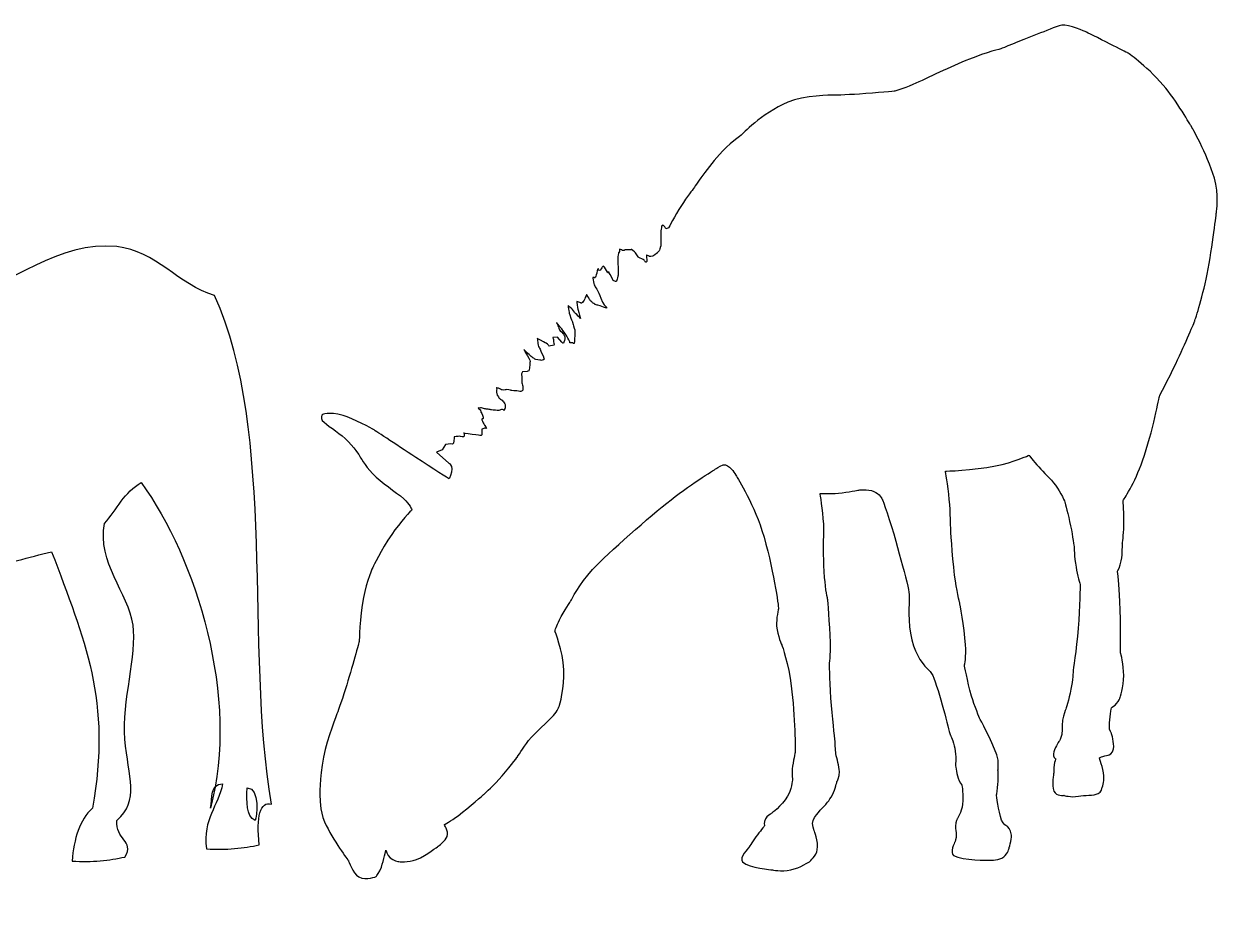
# Model space of a CAD drawing. Header units: centimetres. Extents: x -64 to 65, y -66 to 66.
# Drawn here: x 57.46 to 63.94, y -32.59 to -27.7 of the extents above; entities that cross this region are included whole.
import ezdxf

# ---------------------------------------------------------------- set-up
doc = ezdxf.new("R2010")
doc.units = ezdxf.units.CM
doc.header["$MEASUREMENT"] = 0
doc.layers.add('Layer 1', color=7, linetype='Continuous')

msp = doc.modelspace()

# ---------------------------------------------------------------- linework, layer by layer
at = {"layer": 'Layer 1'}
for points, knots in [([(59.06886, -31.8874), (59.06886, -31.8874), (59.0637, -31.79271), (59.08828, -31.6729), (59.08828, -31.6729), (59.10945, -31.56892), (59.16088, -31.43798), (59.16088, -31.43798), (59.16088, -31.43798), (59.16088, -31.43798), (59.18427, -31.37861), (59.2075, -31.30288), (59.2075, -31.30288), (59.24232, -31.1898), (59.28177, -31.04483), (59.28177, -31.04483), (59.28177, -31.04483), (59.28177, -31.04483), (59.28383, -30.91841), (59.30431, -30.80779), (59.30431, -30.80779), (59.32085, -30.71902), (59.35659, -30.64142), (59.35659, -30.64142), (59.35659, -30.64142), (59.35659, -30.64142), (59.39914, -30.55255), (59.458, -30.46584), (59.458, -30.46584), (59.50203, -30.40115), (59.56693, -30.33268), (59.56693, -30.33268), (59.56693, -30.33268), (59.56693, -30.33268), (59.555, -30.30167), (59.52274, -30.27288), (59.52274, -30.27288), (59.47765, -30.23298), (59.40307, -30.18671), (59.35439, -30.13665), (59.35439, -30.13665), (59.31079, -30.09188), (59.28433, -30.04209), (59.28433, -30.04209), (59.28433, -30.04209), (59.28433, -30.04209), (59.25427, -29.99259), (59.20525, -29.94673), (59.20525, -29.94673), (59.16337, -29.90755), (59.10391, -29.87355), (59.08105, -29.8487), (59.08105, -29.8487), (59.07031, -29.83658), (59.08068, -29.81743), (59.08068, -29.81743), (59.08068, -29.81743), (59.08068, -29.81743), (59.11484, -29.79817), (59.194, -29.82092), (59.194, -29.82092), (59.24755, -29.83619), (59.35661, -29.8963), (59.35661, -29.8963), (59.35661, -29.8963), (59.35661, -29.8963), (59.47607, -29.97583), (59.58878, -30.04941), (59.58878, -30.04941), (59.68017, -30.10897), (59.76933, -30.16567), (59.76933, -30.16567), (59.76933, -30.16567), (59.76933, -30.16567), (59.7847, -30.13437), (59.78433, -30.11064), (59.78433, -30.11064), (59.78399, -30.09236), (59.7679, -30.08035), (59.7679, -30.08035), (59.7679, -30.08035), (59.7679, -30.08035), (59.70109, -30.01971), (59.70109, -30.01971), (59.70109, -30.01971), (59.70109, -30.01971), (59.73141, -30.00804), (59.73141, -30.00804), (59.73141, -30.00804), (59.73141, -30.00804), (59.74842, -29.97912), (59.74842, -29.97912), (59.74842, -29.97912), (59.74842, -29.97912), (59.77731, -29.97261), (59.78644, -29.97642), (59.78644, -29.97642), (59.79573, -29.98028), (59.79573, -29.93697), (59.79573, -29.93697), (59.79573, -29.93697), (59.79573, -29.93697), (59.81814, -29.93438), (59.82465, -29.93438), (59.82465, -29.93438), (59.83121, -29.93438), (59.8496, -29.94221), (59.85076, -29.93438), (59.85076, -29.93438), (59.85214, -29.92639), (59.8496, -29.91602), (59.8496, -29.91602), (59.8496, -29.91602), (59.8496, -29.91602), (59.84174, -29.91602), (59.87204, -29.92134), (59.87204, -29.92134), (59.90212, -29.92639), (59.9299, -29.92915), (59.93493, -29.92915), (59.93493, -29.92915), (59.94027, -29.92915), (59.94686, -29.93174), (59.94686, -29.9264), (59.94686, -29.9264), (59.94686, -29.92135), (59.94686, -29.90552), (59.94686, -29.90552), (59.94686, -29.90552), (59.94686, -29.90552), (59.94686, -29.89629), (59.94686, -29.89629), (59.94686, -29.89629), (59.94686, -29.89629), (59.95601, -29.89105), (59.96133, -29.88978), (59.96133, -29.88978), (59.96654, -29.88838), (59.97718, -29.89748), (59.96779, -29.88303), (59.96779, -29.88303), (59.95874, -29.86858), (59.95202, -29.86353), (59.9508, -29.85692), (59.9508, -29.85692), (59.9494, -29.8502), (59.94432, -29.84626), (59.94546, -29.84107), (59.94546, -29.84107), (59.94686, -29.83575), (59.95737, -29.84504), (59.95348, -29.83051), (59.95348, -29.83051), (59.94943, -29.81606), (59.94155, -29.80297), (59.94155, -29.80297), (59.94155, -29.80297), (59.94155, -29.80297), (59.9389, -29.79112), (59.9389, -29.79112), (59.9389, -29.79112), (59.9389, -29.79112), (59.91792, -29.77937), (59.92848, -29.78072), (59.92848, -29.78072), (59.9389, -29.7818), (59.94025, -29.77934), (59.94941, -29.7818), (59.94941, -29.7818), (59.95875, -29.78466), (59.96386, -29.78577), (59.97042, -29.78714), (59.97042, -29.78714), (59.97717, -29.78852), (59.97439, -29.78714), (59.98627, -29.78852), (59.98627, -29.78852), (59.9981, -29.78974), (59.98889, -29.79111), (60.00723, -29.79238), (60.00723, -29.79238), (60.02572, -29.79378), (60.03877, -29.79378), (60.03877, -29.79378), (60.03877, -29.79378), (60.04411, -29.79108), (60.0506, -29.78851), (60.05856, -29.78973), (60.05856, -29.78973), (60.06644, -29.79111), (60.06644, -29.79912), (60.06906, -29.78973), (60.06906, -29.78973), (60.0716, -29.78071), (60.07298, -29.77666), (60.07298, -29.77666), (60.07298, -29.77666), (60.07298, -29.77666), (60.07298, -29.76626), (60.07298, -29.76626), (60.07298, -29.76626), (60.07298, -29.76626), (60.07438, -29.76084), (60.06771, -29.75292), (60.06771, -29.75292), (60.06107, -29.74517), (60.05718, -29.73985), (60.05194, -29.73596), (60.05194, -29.73596), (60.04662, -29.73191), (60.04268, -29.73191), (60.03874, -29.72538), (60.03874, -29.72538), (60.03493, -29.71887), (60.02964, -29.71093), (60.02964, -29.71093), (60.02964, -29.71093), (60.02964, -29.71093), (60.0257, -29.69511), (60.0257, -29.69511), (60.0257, -29.69511), (60.0257, -29.69511), (60.0257, -29.68987), (60.0257, -29.68344), (60.0257, -29.68344), (60.0257, -29.67669), (60.02964, -29.67405), (60.02964, -29.67405), (60.02964, -29.67405), (60.02964, -29.67405), (60.01374, -29.66622), (60.03612, -29.67405), (60.03612, -29.67405), (60.05853, -29.68204), (60.04797, -29.68344), (60.06387, -29.68344), (60.06387, -29.68344), (60.07945, -29.68344), (60.07297, -29.67939), (60.09276, -29.68201), (60.09276, -29.68201), (60.11239, -29.68463), (60.0953, -29.68598), (60.12028, -29.68738), (60.12028, -29.68738), (60.14526, -29.68846), (60.1506, -29.69114), (60.15719, -29.69114), (60.15719, -29.69114), (60.16367, -29.69114), (60.16888, -29.68344), (60.16888, -29.68344), (60.16888, -29.68344), (60.16888, -29.68344), (60.16888, -29.66759), (60.16769, -29.66227), (60.16769, -29.66227), (60.16629, -29.65708), (60.16504, -29.65708), (60.16504, -29.65047), (60.16504, -29.65047), (60.16504, -29.64404), (60.16226, -29.64404), (60.16226, -29.63465), (60.16226, -29.63465), (60.16226, -29.6256), (60.16226, -29.62018), (60.16226, -29.61115), (60.16226, -29.61115), (60.16226, -29.60178), (60.16107, -29.59522), (60.16107, -29.59522), (60.16107, -29.59522), (60.16107, -29.59522), (60.16628, -29.58474), (60.16628, -29.58474), (60.16628, -29.58474), (60.16628, -29.58474), (60.19115, -29.58217), (60.19115, -29.58217), (60.19115, -29.58217), (60.19115, -29.58217), (60.20049, -29.58336), (60.20306, -29.57286), (60.20306, -29.57286), (60.20571, -29.5623), (60.20571, -29.55444), (60.20571, -29.5414), (60.20571, -29.5414), (60.20571, -29.52833), (60.21217, -29.5309), (60.20171, -29.51111), (60.20171, -29.51111), (60.19118, -29.49142), (60.18216, -29.48222), (60.18075, -29.47698), (60.18075, -29.47698), (60.17945, -29.47164), (60.16768, -29.45856), (60.17673, -29.46767), (60.17673, -29.46767), (60.1861, -29.47698), (60.20171, -29.49003), (60.20835, -29.49667), (60.20835, -29.49667), (60.21502, -29.50328), (60.22145, -29.50844), (60.22806, -29.51112), (60.22806, -29.51112), (60.23465, -29.51387), (60.2306, -29.51895), (60.24909, -29.52035), (60.24909, -29.52035), (60.26751, -29.52162), (60.26751, -29.52427), (60.27393, -29.52162), (60.27393, -29.52162), (60.28062, -29.51895), (60.28584, -29.52162), (60.28192, -29.50985), (60.28192, -29.50985), (60.278, -29.49808), (60.26604, -29.47167), (60.26223, -29.46257), (60.26223, -29.46257), (60.25834, -29.45326), (60.25442, -29.45209), (60.25175, -29.44021), (60.25175, -29.44021), (60.24908, -29.4283), (60.24781, -29.41526), (60.24781, -29.41526), (60.24781, -29.41526), (60.24781, -29.41526), (60.24781, -29.40616), (60.24781, -29.40616), (60.24781, -29.40616), (60.24781, -29.40616), (60.2359, -29.39812), (60.26496, -29.41386), (60.26496, -29.41386), (60.29388, -29.42974), (60.28726, -29.42574), (60.30168, -29.43505), (60.30168, -29.43505), (60.31618, -29.44415), (60.30168, -29.44809), (60.31872, -29.44415), (60.31872, -29.44415), (60.33584, -29.44023), (60.33978, -29.43754), (60.33978, -29.43754), (60.33978, -29.43754), (60.33978, -29.43754), (60.33446, -29.42309), (60.33446, -29.41526), (60.33446, -29.41526), (60.33446, -29.40724), (60.33062, -29.39814), (60.33062, -29.39814), (60.33062, -29.39814), (60.33062, -29.39814), (60.35562, -29.39676), (60.35562, -29.39676), (60.35562, -29.39676), (60.35562, -29.39676), (60.38052, -29.42436), (60.38052, -29.42436), (60.38052, -29.42436), (60.38052, -29.42436), (60.3897, -29.43754), (60.391, -29.42436), (60.391, -29.42436), (60.39222, -29.41132), (60.40555, -29.40475), (60.38843, -29.38102), (60.38843, -29.38102), (60.37121, -29.35745), (60.36729, -29.36528), (60.36348, -29.34811), (60.36348, -29.34811), (60.35951, -29.33104), (60.34369, -29.30612), (60.35676, -29.32454), (60.35676, -29.32454), (60.37007, -29.34303), (60.36613, -29.33502), (60.38565, -29.35997), (60.38565, -29.35997), (60.40555, -29.385), (60.42394, -29.42437), (60.42394, -29.42437), (60.42394, -29.42437), (60.42394, -29.42437), (60.42124, -29.42974), (60.4318, -29.42707), (60.4318, -29.42707), (60.44236, -29.4244), (60.44625, -29.44556), (60.44757, -29.41784), (60.44757, -29.41784), (60.44895, -29.39035), (60.45022, -29.39173), (60.45022, -29.37334), (60.45022, -29.37334), (60.45022, -29.35482), (60.45022, -29.35998), (60.44353, -29.33505), (60.44353, -29.33505), (60.43705, -29.31002), (60.44091, -29.32457), (60.42908, -29.29309), (60.42908, -29.29309), (60.41739, -29.2616), (60.4199, -29.26666), (60.41739, -29.25361), (60.41739, -29.25361), (60.41459, -29.24043), (60.41345, -29.22469), (60.41345, -29.22469), (60.41345, -29.22469), (60.4279, -29.23914), (60.43568, -29.24438), (60.43568, -29.24438), (60.43568, -29.24438), (60.43568, -29.24438), (60.43184, -29.24171), (60.4424, -29.25486), (60.4424, -29.25486), (60.45288, -29.26804), (60.44899, -29.26417), (60.46074, -29.27465), (60.46074, -29.27465), (60.47243, -29.28513), (60.4804, -29.29553), (60.4804, -29.29553), (60.4804, -29.29553), (60.47381, -29.27196), (60.46736, -29.24962), (60.46595, -29.24436), (60.46595, -29.24436), (60.46481, -29.23912), (60.46074, -29.2038), (60.46074, -29.2038), (60.46074, -29.2038), (60.46992, -29.20745), (60.47521, -29.20885), (60.4804, -29.21023), (60.4804, -29.21023), (60.48574, -29.2115), (60.4832, -29.21536), (60.4909, -29.20885), (60.4909, -29.20885), (60.49878, -29.20231), (60.50267, -29.19043), (60.50675, -29.18244), (60.50675, -29.18244), (60.51069, -29.17458), (60.51463, -29.16688), (60.51463, -29.16688), (60.51463, -29.16688), (60.53572, -29.19834), (60.5277, -29.19178), (60.53686, -29.20091), (60.53686, -29.20091), (60.54623, -29.21022), (60.54078, -29.20623), (60.55271, -29.21417), (60.55271, -29.21417), (60.56462, -29.22192), (60.55271, -29.21822), (60.56575, -29.22192), (60.56575, -29.22192), (60.57906, -29.22594), (60.5607, -29.21822), (60.58824, -29.22721), (60.58824, -29.22721), (60.61584, -29.23634), (60.62637, -29.24433), (60.62107, -29.23515), (60.62107, -29.23515), (60.61583, -29.22594), (60.60541, -29.2233), (60.59088, -29.18528), (60.59088, -29.18528), (60.57638, -29.1471), (60.55805, -29.11818), (60.55805, -29.11818), (60.55805, -29.11818), (60.55805, -29.11818), (60.55408, -29.11157), (60.55271, -29.10511), (60.55271, -29.10511), (60.55131, -29.0985), (60.5475, -29.07357), (60.5475, -29.07357), (60.5475, -29.07357), (60.5475, -29.07357), (60.55528, -29.07219), (60.55528, -29.07219), (60.55528, -29.07219), (60.55528, -29.07219), (60.55806, -29.08007), (60.56195, -29.07219), (60.56195, -29.07219), (60.56579, -29.06425), (60.56859, -29.0524), (60.56859, -29.0524), (60.56859, -29.0524), (60.56859, -29.0524), (60.57182, -29.02176), (60.57584, -29.027), (60.57584, -29.027), (60.57976, -29.03253), (60.5764, -29.02486), (60.5764, -29.02486), (60.5764, -29.02486), (60.5764, -29.02486), (60.5777, -29.0432), (60.58693, -29.0328), (60.58693, -29.0328), (60.59608, -29.02232), (60.59997, -29.01698), (60.59997, -29.01698), (60.59997, -29.01698), (60.59997, -29.01698), (60.60402, -29.0065), (60.61053, -29.01698), (60.61053, -29.01698), (60.61709, -29.02738), (60.62495, -29.04585), (60.63154, -29.04844), (60.63154, -29.04844), (60.63802, -29.05119), (60.62241, -29.02484), (60.64204, -29.05765), (60.64204, -29.05765), (60.66186, -29.0907), (60.65246, -29.088), (60.66186, -29.0907), (60.66186, -29.0907), (60.67099, -29.09319), (60.67361, -29.09851), (60.67628, -29.09319), (60.67628, -29.09319), (60.67882, -29.08803), (60.6802, -29.07734), (60.68276, -29.06686), (60.68276, -29.06686), (60.68541, -29.0563), (60.68541, -29.06427), (60.68541, -29.03934), (60.68541, -29.03934), (60.68541, -29.01431), (60.68417, -29.01569), (60.68417, -29.00518), (60.68417, -29.00518), (60.68417, -28.99452), (60.68417, -28.98944), (60.68277, -28.97364), (60.68277, -28.97364), (60.68134, -28.9579), (60.68684, -28.93948), (60.68684, -28.93948), (60.68684, -28.93948), (60.68684, -28.93948), (60.68938, -28.9381), (60.69211, -28.9316), (60.69211, -28.9316), (60.69465, -28.92506), (60.68936, -28.91705), (60.69722, -28.92112), (60.69722, -28.92112), (60.70518, -28.92506), (60.71304, -28.929), (60.71825, -28.92625), (60.71825, -28.92625), (60.72359, -28.92368), (60.72359, -28.92368), (60.73145, -28.92368), (60.73145, -28.92368), (60.73933, -28.92368), (60.73804, -28.92109), (60.74854, -28.92368), (60.74854, -28.92368), (60.75902, -28.92625), (60.75108, -28.91566), (60.76439, -28.9276), (60.76439, -28.9276), (60.77743, -28.93945), (60.78265, -28.94067), (60.78656, -28.95009), (60.78656, -28.95009), (60.79053, -28.95922), (60.79587, -28.96451), (60.79587, -28.96451), (60.79587, -28.96451), (60.79587, -28.96451), (60.78936, -28.96184), (60.80383, -28.96837), (60.80383, -28.96837), (60.81828, -28.97493), (60.82476, -28.97758), (60.82867, -28.98282), (60.82867, -28.98282), (60.83269, -28.98806), (60.83383, -28.98943), (60.83383, -28.98943), (60.83383, -28.98943), (60.83383, -28.98943), (60.84185, -28.99448), (60.8405, -28.9762), (60.8405, -28.9762), (60.83918, -28.95789), (60.8378, -28.95252), (60.8378, -28.95252), (60.8378, -28.95252), (60.8378, -28.95252), (60.84309, -28.95006), (60.84971, -28.95514), (60.84971, -28.95514), (60.8563, -28.96046), (60.85109, -28.96046), (60.86275, -28.96046), (60.86275, -28.96046), (60.87468, -28.96046), (60.89556, -28.94067), (60.89556, -28.94067), (60.89556, -28.94067), (60.89556, -28.94067), (60.89442, -28.93945), (60.90104, -28.93416), (60.90104, -28.93416), (60.9075, -28.92897), (60.90892, -28.93011), (60.91146, -28.91847), (60.91146, -28.91847), (60.91413, -28.90662), (60.9127, -28.91315), (60.91413, -28.90662), (60.91413, -28.90662), (60.91553, -28.90011), (60.91667, -28.91456), (60.91667, -28.88032), (60.91667, -28.88032), (60.91667, -28.84608), (60.91667, -28.8514), (60.91667, -28.84222), (60.91667, -28.84222), (60.91667, -28.83304), (60.91413, -28.83037), (60.91667, -28.81986), (60.91667, -28.81986), (60.91942, -28.80938), (60.92059, -28.79494), (60.92059, -28.79494), (60.92059, -28.79494), (60.92059, -28.79494), (60.92858, -28.7896), (60.92858, -28.7896), (60.92858, -28.7896), (60.92858, -28.7896), (60.93363, -28.79217), (60.93784, -28.79891), (60.93784, -28.79891), (60.94168, -28.80545), (60.94303, -28.80939), (60.94303, -28.80939), (60.94303, -28.80939), (60.94303, -28.80939), (60.95891, -28.80407), (60.95891, -28.80407), (60.95891, -28.80407), (60.95891, -28.80407), (60.99219, -28.74017), (61.02794, -28.68376), (61.02794, -28.68376), (61.05813, -28.63576), (61.09152, -28.59367), (61.09152, -28.59367), (61.09152, -28.59367), (61.09152, -28.59367), (61.15708, -28.49255), (61.23387, -28.4065), (61.23387, -28.4065), (61.28081, -28.35379), (61.35439, -28.2994), (61.35439, -28.2994), (61.35439, -28.2994), (61.35439, -28.2994), (61.46044, -28.18539), (61.60453, -28.12261), (61.60453, -28.12261), (61.69227, -28.08446), (61.84734, -28.08517), (61.84734, -28.08517), (61.84734, -28.08517), (61.84734, -28.08517), (61.91716, -28.08427), (61.99328, -28.07908), (61.99328, -28.07908), (62.08604, -28.07294), (62.18815, -28.06207), (62.18365, -28.06291), (62.18365, -28.06291), (62.1818, -28.0631), (62.22953, -28.05124), (62.28274, -28.02785), (62.28274, -28.02785), (62.36643, -27.99102), (62.4829, -27.93149), (62.58849, -27.88963), (62.58849, -27.88963), (62.68242, -27.85246), (62.762, -27.83285), (62.762, -27.83285), (62.762, -27.83285), (62.762, -27.83285), (62.85736, -27.79271), (62.95623, -27.7549), (62.95623, -27.7549), (63.00362, -27.73678), (63.04955, -27.71405), (63.09014, -27.70614), (63.09014, -27.70614), (63.12858, -27.6986), (63.22074, -27.74212), (63.22074, -27.74212), (63.22074, -27.74212), (63.22074, -27.74212), (63.2885, -27.77622), (63.35195, -27.80819), (63.35195, -27.80819), (63.39801, -27.83126), (63.44543, -27.85518), (63.44543, -27.85518), (63.44543, -27.85518), (63.44543, -27.85518), (63.54155, -27.91783), (63.63945, -28.0306), (63.63945, -28.0306), (63.70964, -28.11159), (63.79103, -28.25349), (63.79103, -28.25349), (63.79103, -28.25349), (63.79103, -28.25349), (63.87697, -28.3998), (63.91652, -28.5345), (63.91652, -28.5345), (63.94218, -28.62187), (63.92774, -28.71865), (63.92774, -28.71865), (63.92774, -28.71865), (63.92774, -28.71865), (63.90835, -28.90087), (63.87707, -29.05621), (63.87707, -29.05621), (63.84921, -29.19644), (63.80944, -29.31145), (63.80944, -29.31145), (63.80944, -29.31145), (63.80944, -29.31145), (63.76031, -29.42805), (63.70707, -29.54071), (63.70707, -29.54071), (63.66662, -29.62694), (63.61894, -29.71626), (63.61894, -29.71626), (63.61894, -29.71626), (63.61894, -29.71626), (63.58267, -29.90769), (63.52739, -30.06728), (63.52739, -30.06728), (63.48643, -30.18534), (63.42195, -30.28395), (63.42195, -30.28395), (63.42195, -30.28395), (63.42195, -30.28395), (63.427, -30.35425), (63.42581, -30.42055), (63.42581, -30.42055), (63.42515, -30.46802), (63.41771, -30.518), (63.41771, -30.518), (63.41771, -30.518), (63.41771, -30.518), (63.41946, -30.56769), (63.41205, -30.60957), (63.41205, -30.60957), (63.40663, -30.64), (63.3916, -30.66635), (63.3916, -30.66635), (63.3916, -30.66635), (63.3916, -30.66635), (63.4012, -30.73792), (63.40467, -30.82949), (63.40467, -30.82949), (63.40941, -30.95411), (63.40861, -31.10934), (63.40861, -31.10934), (63.40861, -31.10934), (63.40861, -31.10934), (63.42615, -31.17395), (63.42528, -31.23025), (63.42528, -31.23025), (63.4242, -31.29486), (63.40467, -31.35246), (63.40467, -31.35246), (63.40467, -31.35246), (63.40467, -31.35246), (63.39832, -31.36974), (63.38684, -31.38275), (63.38684, -31.38275), (63.37589, -31.39529), (63.35991, -31.40373), (63.35991, -31.40373), (63.35991, -31.40373), (63.35991, -31.40373), (63.34763, -31.46456), (63.34729, -31.50348), (63.34729, -31.50348), (63.34716, -31.5337), (63.35864, -31.54436), (63.35864, -31.54436), (63.35864, -31.54436), (63.35864, -31.54436), (63.37504, -31.59773), (63.37055, -31.62844), (63.37055, -31.62844), (63.36637, -31.6567), (63.34166, -31.6626), (63.34166, -31.6626), (63.34166, -31.6626), (63.34166, -31.6626), (63.32523, -31.66564), (63.31242, -31.67006), (63.31242, -31.67006), (63.30102, -31.67353), (63.293, -31.67839), (63.293, -31.67839), (63.293, -31.67839), (63.293, -31.67839), (63.31321, -31.73104), (63.31724, -31.77528), (63.31724, -31.77528), (63.32028, -31.81076), (63.30745, -31.83997), (63.30745, -31.83997), (63.30745, -31.83997), (63.30745, -31.83997), (63.30499, -31.8641), (63.28729, -31.87161), (63.28729, -31.87161), (63.26173, -31.88248), (63.21445, -31.87873), (63.17987, -31.88542), (63.17987, -31.88542), (63.1387, -31.89354), (63.10102, -31.88071), (63.10102, -31.88071), (63.10102, -31.88071), (63.10102, -31.88071), (63.06017, -31.88709), (63.04662, -31.85727), (63.04662, -31.85727), (63.03254, -31.82682), (63.04593, -31.75977), (63.04593, -31.75977), (63.04593, -31.75977), (63.04593, -31.75977), (63.04572, -31.73733), (63.04873, -31.71508), (63.04873, -31.71508), (63.05082, -31.7), (63.05646, -31.68232), (63.05646, -31.68232), (63.05646, -31.68232), (63.05646, -31.68232), (63.04064, -31.67285), (63.04384, -31.65618), (63.04384, -31.65618), (63.04918, -31.62837), (63.07488, -31.58765), (63.07488, -31.58765), (63.07488, -31.58765), (63.07488, -31.58765), (63.08374, -31.57476), (63.08896, -31.55026), (63.08896, -31.55026), (63.09362, -31.52772), (63.09047, -31.49864), (63.09428, -31.47353), (63.09428, -31.47353), (63.09912, -31.44215), (63.11034, -31.41675), (63.11034, -31.41675), (63.11034, -31.41675), (63.11034, -31.41675), (63.12854, -31.36135), (63.13939, -31.3052), (63.13939, -31.3052), (63.14884, -31.25689), (63.15093, -31.20654), (63.15093, -31.20654), (63.15093, -31.20654), (63.15093, -31.20654), (63.16866, -31.09317), (63.17821, -30.9749), (63.17821, -30.9749), (63.18768, -30.85989), (63.18911, -30.73998), (63.18911, -30.73998), (63.18911, -30.73998), (63.18911, -30.73998), (63.17316, -30.68466), (63.16681, -30.64409), (63.16681, -30.64409), (63.15728, -30.58501), (63.15628, -30.53355), (63.15628, -30.53355), (63.15628, -30.53355), (63.15628, -30.53355), (63.14922, -30.47926), (63.13697, -30.41917), (63.13697, -30.41917), (63.12483, -30.36004), (63.1076, -30.29431), (63.1076, -30.29431), (63.1076, -30.29431), (63.1076, -30.29431), (63.08506, -30.23846), (63.05524, -30.19932), (63.05524, -30.19932), (63.02772, -30.16307), (62.99259, -30.13111), (62.96491, -30.10066), (62.96491, -30.10066), (62.93403, -30.06719), (62.91186, -30.03692), (62.91186, -30.03692), (62.91186, -30.03692), (62.91186, -30.03692), (62.83079, -30.07536), (62.72996, -30.09471), (62.72996, -30.09471), (62.60643, -30.11828), (62.45839, -30.12363), (62.45839, -30.12363), (62.45839, -30.12363), (62.45839, -30.12363), (62.47194, -30.1952), (62.47972, -30.27756), (62.47972, -30.27756), (62.48644, -30.34876), (62.48734, -30.43237), (62.48734, -30.43237), (62.48734, -30.43237), (62.48734, -30.43237), (62.49483, -30.57233), (62.50885, -30.68761), (62.50885, -30.68761), (62.51845, -30.76849), (62.53605, -30.83723), (62.53605, -30.83723), (62.53605, -30.83723), (62.53605, -30.83723), (62.56034, -30.96614), (62.56783, -31.06453), (62.56783, -31.06453), (62.57272, -31.12729), (62.56217, -31.17626), (62.56217, -31.17626), (62.56217, -31.17626), (62.56217, -31.17626), (62.57625, -31.25815), (62.60053, -31.34292), (62.60053, -31.34292), (62.61498, -31.39343), (62.64506, -31.4654), (62.64506, -31.4654), (62.64506, -31.4654), (62.64506, -31.4654), (62.70835, -31.57951), (62.73735, -31.66151), (62.73735, -31.66151), (62.751, -31.69932), (62.74359, -31.74266), (62.74359, -31.74266), (62.74359, -31.74266), (62.74359, -31.74266), (62.74579, -31.7806), (62.74333, -31.82024), (62.74333, -31.82024), (62.74195, -31.84374), (62.73584, -31.87821), (62.73584, -31.87821), (62.73584, -31.87821), (62.73584, -31.87821), (62.7451, -31.96499), (62.76267, -32.01545), (62.76267, -32.01545), (62.77055, -32.03873), (62.79482, -32.04895), (62.79482, -32.04895), (62.79482, -32.04895), (62.79482, -32.04895), (62.81451, -32.0626), (62.81657, -32.09644), (62.81657, -32.09644), (62.81832, -32.12274), (62.80281, -32.17124), (62.80281, -32.17124), (62.80281, -32.17124), (62.80281, -32.17124), (62.79469, -32.20418), (62.76476, -32.22085), (62.76476, -32.22085), (62.73992, -32.23482), (62.69248, -32.23289), (62.69248, -32.23289), (62.69248, -32.23289), (62.69248, -32.23289), (62.5563, -32.2349), (62.50285, -32.20603), (62.50285, -32.20603), (62.48078, -32.19415), (62.50968, -32.13443), (62.50968, -32.13443), (62.50968, -32.13443), (62.50968, -32.13443), (62.51764, -32.11342), (62.51788, -32.09614), (62.51788, -32.09614), (62.51846, -32.07886), (62.51145, -32.06495), (62.51328, -32.04772), (62.51328, -32.04772), (62.51627, -32.01949), (62.52275, -32.00827), (62.52275, -32.00827), (62.52275, -32.00827), (62.52275, -32.00827), (62.54585, -31.97385), (62.55191, -31.92932), (62.55191, -31.92932), (62.55821, -31.88193), (62.54784, -31.82431), (62.54784, -31.82431), (62.54784, -31.82431), (62.54784, -31.82431), (62.53339, -31.80886), (62.52707, -31.78835), (62.52707, -31.78835), (62.51712, -31.75612), (62.51363, -31.71379), (62.51363, -31.71379), (62.51363, -31.71379), (62.51363, -31.71379), (62.51765, -31.66751), (62.51001, -31.62566), (62.51001, -31.62566), (62.50313, -31.58756), (62.48472, -31.55361), (62.48472, -31.55361), (62.48472, -31.55361), (62.48472, -31.55361), (62.43498, -31.35142), (62.39622, -31.24529), (62.39622, -31.24529), (62.38246, -31.2073), (62.34931, -31.18293), (62.34931, -31.18293), (62.34931, -31.18293), (62.34931, -31.18293), (62.29798, -31.12808), (62.27602, -31.03691), (62.27602, -31.03691), (62.25462, -30.94872), (62.26271, -30.82421), (62.26271, -30.82421), (62.26271, -30.82421), (62.26271, -30.82421), (62.26477, -30.79402), (62.25493, -30.74719), (62.25493, -30.74719), (62.24178, -30.68509), (62.21355, -30.59336), (62.18958, -30.50335), (62.18958, -30.50335), (62.1614, -30.39752), (62.11674, -30.27613), (62.11674, -30.27613), (62.11674, -30.27613), (62.11674, -30.27613), (62.10113, -30.24449), (62.07152, -30.23314), (62.07152, -30.23314), (62.03652, -30.21962), (61.98662, -30.22608), (61.98662, -30.22608), (61.98662, -30.22608), (61.98662, -30.22608), (61.93391, -30.23777), (61.87994, -30.24254), (61.87994, -30.24254), (61.83102, -30.24696), (61.78022, -30.24447), (61.78022, -30.24447), (61.78022, -30.24447), (61.78022, -30.24447), (61.79432, -30.33199), (61.79932, -30.40986), (61.79932, -30.40986), (61.80265, -30.46103), (61.79734, -30.51384), (61.79734, -30.51384), (61.79734, -30.51384), (61.79734, -30.51384), (61.79734, -30.61486), (61.80406, -30.70056), (61.80406, -30.70056), (61.80882, -30.76395), (61.82105, -30.81893), (61.82105, -30.81893), (61.82105, -30.81893), (61.82105, -30.81893), (61.83245, -30.94911), (61.83518, -31.05272), (61.83518, -31.05272), (61.83671, -31.11606), (61.83021, -31.17377), (61.83021, -31.17377), (61.83021, -31.17377), (61.83021, -31.17377), (61.83331, -31.28585), (61.84143, -31.39351), (61.84143, -31.39351), (61.84916, -31.4953), (61.86191, -31.59301), (61.86191, -31.59301), (61.86191, -31.59301), (61.86191, -31.59301), (61.85956, -31.61891), (61.86527, -31.65397), (61.86527, -31.65397), (61.8703, -31.68461), (61.88318, -31.72252), (61.88445, -31.75213), (61.88445, -31.75213), (61.88583, -31.78287), (61.87101, -31.80589), (61.87101, -31.80589), (61.87101, -31.80589), (61.87101, -31.80589), (61.86236, -31.84552), (61.84603, -31.87828), (61.84603, -31.87828), (61.83021, -31.90984), (61.80661, -31.93469), (61.80661, -31.93469), (61.80661, -31.93469), (61.80661, -31.93469), (61.75946, -31.97602), (61.74187, -32.01679), (61.74187, -32.01679), (61.73309, -32.03743), (61.74745, -32.07264), (61.74745, -32.07264), (61.74745, -32.07264), (61.74745, -32.07264), (61.77137, -32.12786), (61.76444, -32.17628), (61.76444, -32.17628), (61.76018, -32.20681), (61.72385, -32.23967), (61.72385, -32.23967), (61.72385, -32.23967), (61.72385, -32.23967), (61.67099, -32.27391), (61.62109, -32.28476), (61.62109, -32.28476), (61.56868, -32.2963), (61.5187, -32.28431), (61.5187, -32.28431), (61.5187, -32.28431), (61.5187, -32.28431), (61.39652, -32.27621), (61.3595, -32.24124), (61.3595, -32.24124), (61.33717, -32.21986), (61.39255, -32.16462), (61.39255, -32.16462), (61.39255, -32.16462), (61.39255, -32.16462), (61.41012, -32.13589), (61.43195, -32.10562), (61.43195, -32.10562), (61.4528, -32.07681), (61.47812, -32.04646), (61.47812, -32.04646), (61.47812, -32.04646), (61.47812, -32.04646), (61.47307, -32.0273), (61.48376, -32.00783), (61.48376, -32.00783), (61.49064, -31.99513), (61.5149, -31.97947), (61.5149, -31.97947), (61.5149, -31.97947), (61.5149, -31.97947), (61.56914, -31.94018), (61.60324, -31.88607), (61.60324, -31.88607), (61.62232, -31.85578), (61.63055, -31.7955), (61.63055, -31.7955), (61.63055, -31.7955), (61.63055, -31.7955), (61.62558, -31.77195), (61.62888, -31.73782), (61.62888, -31.73782), (61.63282, -31.69758), (61.64497, -31.64553), (61.64497, -31.64553), (61.64497, -31.64553), (61.64497, -31.64553), (61.64394, -31.45199), (61.62338, -31.28773), (61.62338, -31.28773), (61.60891, -31.17105), (61.57269, -31.06728), (61.57269, -31.06728), (61.57269, -31.06728), (61.57269, -31.06728), (61.54901, -31.01704), (61.54414, -30.96364), (61.54414, -30.96364), (61.54054, -30.92406), (61.5543, -30.86627), (61.5543, -30.86627), (61.5543, -30.86627), (61.5543, -30.86627), (61.52763, -30.64198), (61.46402, -30.44415), (61.46402, -30.44415), (61.41274, -30.28479), (61.32167, -30.14342), (61.32167, -30.14342), (61.32167, -30.14342), (61.32167, -30.14342), (61.29786, -30.09942), (61.26754, -30.08876), (61.26754, -30.08876), (61.25331, -30.08397), (61.2192, -30.10792), (61.2192, -30.10792), (61.2192, -30.10792), (61.2192, -30.10792), (61.09061, -30.18431), (60.97174, -30.27821), (60.97174, -30.27821), (60.85585, -30.36936), (60.63233, -30.56364), (60.54603, -30.65693), (60.54603, -30.65693), (60.47427, -30.73443), (60.42919, -30.82544), (60.42919, -30.82544), (60.42919, -30.82544), (60.42919, -30.82544), (60.39204, -30.88211), (60.36691, -30.92977), (60.36691, -30.92977), (60.35077, -30.96049), (60.34244, -30.98986), (60.34244, -30.98986), (60.34244, -30.98986), (60.34244, -30.98986), (60.38464, -31.09344), (60.39089, -31.20012), (60.39089, -31.20012), (60.39631, -31.29582), (60.36623, -31.39586), (60.36623, -31.39586), (60.36623, -31.39586), (60.36623, -31.39586), (60.35652, -31.42372), (60.33432, -31.44804), (60.33432, -31.44804), (60.29942, -31.48648), (60.24113, -31.53379), (60.19994, -31.58414), (60.19994, -31.58414), (60.16779, -31.62325), (60.13877, -31.6733), (60.13877, -31.6733), (60.13877, -31.6733), (60.13877, -31.6733), (60.08858, -31.73992), (60.03849, -31.79525), (60.03849, -31.79525), (59.99745, -31.84068), (59.95478, -31.87695), (59.95478, -31.87695), (59.95478, -31.87695), (59.95478, -31.87695), (59.87951, -31.94365), (59.81714, -31.99114), (59.81714, -31.99114), (59.77915, -32.02032), (59.74187, -32.03982), (59.74187, -32.03982), (59.74187, -32.03982), (59.74187, -32.03982), (59.76708, -32.07136), (59.75775, -32.10321), (59.75775, -32.10321), (59.75021, -32.12927), (59.70764, -32.15687), (59.70764, -32.15687), (59.70764, -32.15687), (59.70764, -32.15687), (59.65065, -32.20547), (59.5917, -32.22836), (59.5917, -32.22836), (59.54601, -32.24625), (59.49481, -32.23968), (59.49481, -32.23968), (59.49481, -32.23968), (59.49481, -32.23968), (59.4656, -32.23455), (59.44851, -32.21907), (59.44851, -32.21907), (59.43142, -32.20362), (59.42642, -32.17793), (59.42642, -32.17793), (59.42642, -32.17793), (59.42642, -32.17793), (59.41615, -32.22947), (59.40144, -32.27014), (59.40144, -32.27014), (59.39152, -32.29784), (59.37509, -32.31964), (59.37509, -32.31964), (59.37509, -32.31964), (59.37509, -32.31964), (59.3218, -32.34655), (59.27952, -32.32305), (59.27952, -32.32305), (59.24679, -32.30456), (59.22271, -32.23436), (59.22271, -32.23436), (59.22271, -32.23436), (59.22271, -32.23436), (59.13897, -32.12612), (59.09388, -32.02425), (59.09388, -32.02425), (59.06728, -31.9646), (59.06886, -31.8874), (59.06886, -31.8874)], [0, 0, 0, 0, 0.0029326, 0.0029326, 0.0029326, 0.0029326, 0.0058651, 0.0058651, 0.0058651, 0.0058651, 0.0087977, 0.0087977, 0.0087977, 0.0087977, 0.0117302, 0.0117302, 0.0117302, 0.0117302, 0.0146628, 0.0146628, 0.0146628, 0.0146628, 0.0175953, 0.0175953, 0.0175953, 0.0175953, 0.0205279, 0.0205279, 0.0205279, 0.0205279, 0.0234604, 0.0234604, 0.0234604, 0.0234604, 0.026393, 0.026393, 0.026393, 0.026393, 0.0293255, 0.0293255, 0.0293255, 0.0293255, 0.0322581, 0.0322581, 0.0322581, 0.0322581, 0.0351906, 0.0351906, 0.0351906, 0.0351906, 0.0381232, 0.0381232, 0.0381232, 0.0381232, 0.0410557, 0.0410557, 0.0410557, 0.0410557, 0.0439883, 0.0439883, 0.0439883, 0.0439883, 0.0469208, 0.0469208, 0.0469208, 0.0469208, 0.0498534, 0.0498534, 0.0498534, 0.0498534, 0.0527859, 0.0527859, 0.0527859, 0.0527859, 0.0557185, 0.0557185, 0.0557185, 0.0557185, 0.058651, 0.058651, 0.058651, 0.058651, 0.0615836, 0.0615836, 0.0615836, 0.0615836, 0.0645161, 0.0645161, 0.0645161, 0.0645161, 0.0674487, 0.0674487, 0.0674487, 0.0674487, 0.0703812, 0.0703812, 0.0703812, 0.0703812, 0.0733138, 0.0733138, 0.0733138, 0.0733138, 0.0762463, 0.0762463, 0.0762463, 0.0762463, 0.0791789, 0.0791789, 0.0791789, 0.0791789, 0.0821114, 0.0821114, 0.0821114, 0.0821114, 0.085044, 0.085044, 0.085044, 0.085044, 0.0879765, 0.0879765, 0.0879765, 0.0879765, 0.0909091, 0.0909091, 0.0909091, 0.0909091, 0.0938416, 0.0938416, 0.0938416, 0.0938416, 0.0967742, 0.0967742, 0.0967742, 0.0967742, 0.0997067, 0.0997067, 0.0997067, 0.0997067, 0.1026393, 0.1026393, 0.1026393, 0.1026393, 0.1055718, 0.1055718, 0.1055718, 0.1055718, 0.1085044, 0.1085044, 0.1085044, 0.1085044, 0.111437, 0.111437, 0.111437, 0.111437, 0.1143695, 0.1143695, 0.1143695, 0.1143695, 0.1173021, 0.1173021, 0.1173021, 0.1173021, 0.1202346, 0.1202346, 0.1202346, 0.1202346, 0.1231672, 0.1231672, 0.1231672, 0.1231672, 0.1260997, 0.1260997, 0.1260997, 0.1260997, 0.1290323, 0.1290323, 0.1290323, 0.1290323, 0.1319648, 0.1319648, 0.1319648, 0.1319648, 0.1348974, 0.1348974, 0.1348974, 0.1348974, 0.1378299, 0.1378299, 0.1378299, 0.1378299, 0.1407625, 0.1407625, 0.1407625, 0.1407625, 0.143695, 0.143695, 0.143695, 0.143695, 0.1466276, 0.1466276, 0.1466276, 0.1466276, 0.1495601, 0.1495601, 0.1495601, 0.1495601, 0.1524927, 0.1524927, 0.1524927, 0.1524927, 0.1554252, 0.1554252, 0.1554252, 0.1554252, 0.1583578, 0.1583578, 0.1583578, 0.1583578, 0.1612903, 0.1612903, 0.1612903, 0.1612903, 0.1642229, 0.1642229, 0.1642229, 0.1642229, 0.1671554, 0.1671554, 0.1671554, 0.1671554, 0.170088, 0.170088, 0.170088, 0.170088, 0.1730205, 0.1730205, 0.1730205, 0.1730205, 0.1759531, 0.1759531, 0.1759531, 0.1759531, 0.1788856, 0.1788856, 0.1788856, 0.1788856, 0.1818182, 0.1818182, 0.1818182, 0.1818182, 0.1847507, 0.1847507, 0.1847507, 0.1847507, 0.1876833, 0.1876833, 0.1876833, 0.1876833, 0.1906158, 0.1906158, 0.1906158, 0.1906158, 0.1935484, 0.1935484, 0.1935484, 0.1935484, 0.1964809, 0.1964809, 0.1964809, 0.1964809, 0.1994135, 0.1994135, 0.1994135, 0.1994135, 0.202346, 0.202346, 0.202346, 0.202346, 0.2052786, 0.2052786, 0.2052786, 0.2052786, 0.2082111, 0.2082111, 0.2082111, 0.2082111, 0.2111437, 0.2111437, 0.2111437, 0.2111437, 0.2140762, 0.2140762, 0.2140762, 0.2140762, 0.2170088, 0.2170088, 0.2170088, 0.2170088, 0.2199413, 0.2199413, 0.2199413, 0.2199413, 0.2228739, 0.2228739, 0.2228739, 0.2228739, 0.2258065, 0.2258065, 0.2258065, 0.2258065, 0.228739, 0.228739, 0.228739, 0.228739, 0.2316716, 0.2316716, 0.2316716, 0.2316716, 0.2346041, 0.2346041, 0.2346041, 0.2346041, 0.2375367, 0.2375367, 0.2375367, 0.2375367, 0.2404692, 0.2404692, 0.2404692, 0.2404692, 0.2434018, 0.2434018, 0.2434018, 0.2434018, 0.2463343, 0.2463343, 0.2463343, 0.2463343, 0.2492669, 0.2492669, 0.2492669, 0.2492669, 0.2521994, 0.2521994, 0.2521994, 0.2521994, 0.255132, 0.255132, 0.255132, 0.255132, 0.2580645, 0.2580645, 0.2580645, 0.2580645, 0.2609971, 0.2609971, 0.2609971, 0.2609971, 0.2639296, 0.2639296, 0.2639296, 0.2639296, 0.2668622, 0.2668622, 0.2668622, 0.2668622, 0.2697947, 0.2697947, 0.2697947, 0.2697947, 0.2727273, 0.2727273, 0.2727273, 0.2727273, 0.2756598, 0.2756598, 0.2756598, 0.2756598, 0.2785924, 0.2785924, 0.2785924, 0.2785924, 0.2815249, 0.2815249, 0.2815249, 0.2815249, 0.2844575, 0.2844575, 0.2844575, 0.2844575, 0.28739, 0.28739, 0.28739, 0.28739, 0.2903226, 0.2903226, 0.2903226, 0.2903226, 0.2932551, 0.2932551, 0.2932551, 0.2932551, 0.2961877, 0.2961877, 0.2961877, 0.2961877, 0.2991202, 0.2991202, 0.2991202, 0.2991202, 0.3020528, 0.3020528, 0.3020528, 0.3020528, 0.3049853, 0.3049853, 0.3049853, 0.3049853, 0.3079179, 0.3079179, 0.3079179, 0.3079179, 0.3108504, 0.3108504, 0.3108504, 0.3108504, 0.313783, 0.313783, 0.313783, 0.313783, 0.3167155, 0.3167155, 0.3167155, 0.3167155, 0.3196481, 0.3196481, 0.3196481, 0.3196481, 0.3225806, 0.3225806, 0.3225806, 0.3225806, 0.3255132, 0.3255132, 0.3255132, 0.3255132, 0.3284457, 0.3284457, 0.3284457, 0.3284457, 0.3313783, 0.3313783, 0.3313783, 0.3313783, 0.3343109, 0.3343109, 0.3343109, 0.3343109, 0.3372434, 0.3372434, 0.3372434, 0.3372434, 0.340176, 0.340176, 0.340176, 0.340176, 0.3431085, 0.3431085, 0.3431085, 0.3431085, 0.3460411, 0.3460411, 0.3460411, 0.3460411, 0.3489736, 0.3489736, 0.3489736, 0.3489736, 0.3519062, 0.3519062, 0.3519062, 0.3519062, 0.3548387, 0.3548387, 0.3548387, 0.3548387, 0.3577713, 0.3577713, 0.3577713, 0.3577713, 0.3607038, 0.3607038, 0.3607038, 0.3607038, 0.3636364, 0.3636364, 0.3636364, 0.3636364, 0.3665689, 0.3665689, 0.3665689, 0.3665689, 0.3695015, 0.3695015, 0.3695015, 0.3695015, 0.372434, 0.372434, 0.372434, 0.372434, 0.3753666, 0.3753666, 0.3753666, 0.3753666, 0.3782991, 0.3782991, 0.3782991, 0.3782991, 0.3812317, 0.3812317, 0.3812317, 0.3812317, 0.3841642, 0.3841642, 0.3841642, 0.3841642, 0.3870968, 0.3870968, 0.3870968, 0.3870968, 0.3900293, 0.3900293, 0.3900293, 0.3900293, 0.3929619, 0.3929619, 0.3929619, 0.3929619, 0.3958944, 0.3958944, 0.3958944, 0.3958944, 0.398827, 0.398827, 0.398827, 0.398827, 0.4017595, 0.4017595, 0.4017595, 0.4017595, 0.4046921, 0.4046921, 0.4046921, 0.4046921, 0.4076246, 0.4076246, 0.4076246, 0.4076246, 0.4105572, 0.4105572, 0.4105572, 0.4105572, 0.4134897, 0.4134897, 0.4134897, 0.4134897, 0.4164223, 0.4164223, 0.4164223, 0.4164223, 0.4193548, 0.4193548, 0.4193548, 0.4193548, 0.4222874, 0.4222874, 0.4222874, 0.4222874, 0.4252199, 0.4252199, 0.4252199, 0.4252199, 0.4281525, 0.4281525, 0.4281525, 0.4281525, 0.431085, 0.431085, 0.431085, 0.431085, 0.4340176, 0.4340176, 0.4340176, 0.4340176, 0.4369501, 0.4369501, 0.4369501, 0.4369501, 0.4398827, 0.4398827, 0.4398827, 0.4398827, 0.4428152, 0.4428152, 0.4428152, 0.4428152, 0.4457478, 0.4457478, 0.4457478, 0.4457478, 0.4486804, 0.4486804, 0.4486804, 0.4486804, 0.4516129, 0.4516129, 0.4516129, 0.4516129, 0.4545455, 0.4545455, 0.4545455, 0.4545455, 0.457478, 0.457478, 0.457478, 0.457478, 0.4604106, 0.4604106, 0.4604106, 0.4604106, 0.4633431, 0.4633431, 0.4633431, 0.4633431, 0.4662757, 0.4662757, 0.4662757, 0.4662757, 0.4692082, 0.4692082, 0.4692082, 0.4692082, 0.4721408, 0.4721408, 0.4721408, 0.4721408, 0.4750733, 0.4750733, 0.4750733, 0.4750733, 0.4780059, 0.4780059, 0.4780059, 0.4780059, 0.4809384, 0.4809384, 0.4809384, 0.4809384, 0.483871, 0.483871, 0.483871, 0.483871, 0.4868035, 0.4868035, 0.4868035, 0.4868035, 0.4897361, 0.4897361, 0.4897361, 0.4897361, 0.4926686, 0.4926686, 0.4926686, 0.4926686, 0.4956012, 0.4956012, 0.4956012, 0.4956012, 0.4985337, 0.4985337, 0.4985337, 0.4985337, 0.5014663, 0.5014663, 0.5014663, 0.5014663, 0.5043988, 0.5043988, 0.5043988, 0.5043988, 0.5073314, 0.5073314, 0.5073314, 0.5073314, 0.5102639, 0.5102639, 0.5102639, 0.5102639, 0.5131965, 0.5131965, 0.5131965, 0.5131965, 0.516129, 0.516129, 0.516129, 0.516129, 0.5190616, 0.5190616, 0.5190616, 0.5190616, 0.5219941, 0.5219941, 0.5219941, 0.5219941, 0.5249267, 0.5249267, 0.5249267, 0.5249267, 0.5278592, 0.5278592, 0.5278592, 0.5278592, 0.5307918, 0.5307918, 0.5307918, 0.5307918, 0.5337243, 0.5337243, 0.5337243, 0.5337243, 0.5366569, 0.5366569, 0.5366569, 0.5366569, 0.5395894, 0.5395894, 0.5395894, 0.5395894, 0.542522, 0.542522, 0.542522, 0.542522, 0.5454545, 0.5454545, 0.5454545, 0.5454545, 0.5483871, 0.5483871, 0.5483871, 0.5483871, 0.5513196, 0.5513196, 0.5513196, 0.5513196, 0.5542522, 0.5542522, 0.5542522, 0.5542522, 0.5571848, 0.5571848, 0.5571848, 0.5571848, 0.5601173, 0.5601173, 0.5601173, 0.5601173, 0.5630499, 0.5630499, 0.5630499, 0.5630499, 0.5659824, 0.5659824, 0.5659824, 0.5659824, 0.568915, 0.568915, 0.568915, 0.568915, 0.5718475, 0.5718475, 0.5718475, 0.5718475, 0.5747801, 0.5747801, 0.5747801, 0.5747801, 0.5777126, 0.5777126, 0.5777126, 0.5777126, 0.5806452, 0.5806452, 0.5806452, 0.5806452, 0.5835777, 0.5835777, 0.5835777, 0.5835777, 0.5865103, 0.5865103, 0.5865103, 0.5865103, 0.5894428, 0.5894428, 0.5894428, 0.5894428, 0.5923754, 0.5923754, 0.5923754, 0.5923754, 0.5953079, 0.5953079, 0.5953079, 0.5953079, 0.5982405, 0.5982405, 0.5982405, 0.5982405, 0.601173, 0.601173, 0.601173, 0.601173, 0.6041056, 0.6041056, 0.6041056, 0.6041056, 0.6070381, 0.6070381, 0.6070381, 0.6070381, 0.6099707, 0.6099707, 0.6099707, 0.6099707, 0.6129032, 0.6129032, 0.6129032, 0.6129032, 0.6158358, 0.6158358, 0.6158358, 0.6158358, 0.6187683, 0.6187683, 0.6187683, 0.6187683, 0.6217009, 0.6217009, 0.6217009, 0.6217009, 0.6246334, 0.6246334, 0.6246334, 0.6246334, 0.627566, 0.627566, 0.627566, 0.627566, 0.6304985, 0.6304985, 0.6304985, 0.6304985, 0.6334311, 0.6334311, 0.6334311, 0.6334311, 0.6363636, 0.6363636, 0.6363636, 0.6363636, 0.6392962, 0.6392962, 0.6392962, 0.6392962, 0.6422287, 0.6422287, 0.6422287, 0.6422287, 0.6451613, 0.6451613, 0.6451613, 0.6451613, 0.6480938, 0.6480938, 0.6480938, 0.6480938, 0.6510264, 0.6510264, 0.6510264, 0.6510264, 0.6539589, 0.6539589, 0.6539589, 0.6539589, 0.6568915, 0.6568915, 0.6568915, 0.6568915, 0.659824, 0.659824, 0.659824, 0.659824, 0.6627566, 0.6627566, 0.6627566, 0.6627566, 0.6656891, 0.6656891, 0.6656891, 0.6656891, 0.6686217, 0.6686217, 0.6686217, 0.6686217, 0.6715543, 0.6715543, 0.6715543, 0.6715543, 0.6744868, 0.6744868, 0.6744868, 0.6744868, 0.6774194, 0.6774194, 0.6774194, 0.6774194, 0.6803519, 0.6803519, 0.6803519, 0.6803519, 0.6832845, 0.6832845, 0.6832845, 0.6832845, 0.686217, 0.686217, 0.686217, 0.686217, 0.6891496, 0.6891496, 0.6891496, 0.6891496, 0.6920821, 0.6920821, 0.6920821, 0.6920821, 0.6950147, 0.6950147, 0.6950147, 0.6950147, 0.6979472, 0.6979472, 0.6979472, 0.6979472, 0.7008798, 0.7008798, 0.7008798, 0.7008798, 0.7038123, 0.7038123, 0.7038123, 0.7038123, 0.7067449, 0.7067449, 0.7067449, 0.7067449, 0.7096774, 0.7096774, 0.7096774, 0.7096774, 0.71261, 0.71261, 0.71261, 0.71261, 0.7155425, 0.7155425, 0.7155425, 0.7155425, 0.7184751, 0.7184751, 0.7184751, 0.7184751, 0.7214076, 0.7214076, 0.7214076, 0.7214076, 0.7243402, 0.7243402, 0.7243402, 0.7243402, 0.7272727, 0.7272727, 0.7272727, 0.7272727, 0.7302053, 0.7302053, 0.7302053, 0.7302053, 0.7331378, 0.7331378, 0.7331378, 0.7331378, 0.7360704, 0.7360704, 0.7360704, 0.7360704, 0.7390029, 0.7390029, 0.7390029, 0.7390029, 0.7419355, 0.7419355, 0.7419355, 0.7419355, 0.744868, 0.744868, 0.744868, 0.744868, 0.7478006, 0.7478006, 0.7478006, 0.7478006, 0.7507331, 0.7507331, 0.7507331, 0.7507331, 0.7536657, 0.7536657, 0.7536657, 0.7536657, 0.7565982, 0.7565982, 0.7565982, 0.7565982, 0.7595308, 0.7595308, 0.7595308, 0.7595308, 0.7624633, 0.7624633, 0.7624633, 0.7624633, 0.7653959, 0.7653959, 0.7653959, 0.7653959, 0.7683284, 0.7683284, 0.7683284, 0.7683284, 0.771261, 0.771261, 0.771261, 0.771261, 0.7741935, 0.7741935, 0.7741935, 0.7741935, 0.7771261, 0.7771261, 0.7771261, 0.7771261, 0.7800587, 0.7800587, 0.7800587, 0.7800587, 0.7829912, 0.7829912, 0.7829912, 0.7829912, 0.7859238, 0.7859238, 0.7859238, 0.7859238, 0.7888563, 0.7888563, 0.7888563, 0.7888563, 0.7917889, 0.7917889, 0.7917889, 0.7917889, 0.7947214, 0.7947214, 0.7947214, 0.7947214, 0.797654, 0.797654, 0.797654, 0.797654, 0.8005865, 0.8005865, 0.8005865, 0.8005865, 0.8035191, 0.8035191, 0.8035191, 0.8035191, 0.8064516, 0.8064516, 0.8064516, 0.8064516, 0.8093842, 0.8093842, 0.8093842, 0.8093842, 0.8123167, 0.8123167, 0.8123167, 0.8123167, 0.8152493, 0.8152493, 0.8152493, 0.8152493, 0.8181818, 0.8181818, 0.8181818, 0.8181818, 0.8211144, 0.8211144, 0.8211144, 0.8211144, 0.8240469, 0.8240469, 0.8240469, 0.8240469, 0.8269795, 0.8269795, 0.8269795, 0.8269795, 0.829912, 0.829912, 0.829912, 0.829912, 0.8328446, 0.8328446, 0.8328446, 0.8328446, 0.8357771, 0.8357771, 0.8357771, 0.8357771, 0.8387097, 0.8387097, 0.8387097, 0.8387097, 0.8416422, 0.8416422, 0.8416422, 0.8416422, 0.8445748, 0.8445748, 0.8445748, 0.8445748, 0.8475073, 0.8475073, 0.8475073, 0.8475073, 0.8504399, 0.8504399, 0.8504399, 0.8504399, 0.8533724, 0.8533724, 0.8533724, 0.8533724, 0.856305, 0.856305, 0.856305, 0.856305, 0.8592375, 0.8592375, 0.8592375, 0.8592375, 0.8621701, 0.8621701, 0.8621701, 0.8621701, 0.8651026, 0.8651026, 0.8651026, 0.8651026, 0.8680352, 0.8680352, 0.8680352, 0.8680352, 0.8709677, 0.8709677, 0.8709677, 0.8709677, 0.8739003, 0.8739003, 0.8739003, 0.8739003, 0.8768328, 0.8768328, 0.8768328, 0.8768328, 0.8797654, 0.8797654, 0.8797654, 0.8797654, 0.8826979, 0.8826979, 0.8826979, 0.8826979, 0.8856305, 0.8856305, 0.8856305, 0.8856305, 0.888563, 0.888563, 0.888563, 0.888563, 0.8914956, 0.8914956, 0.8914956, 0.8914956, 0.8944282, 0.8944282, 0.8944282, 0.8944282, 0.8973607, 0.8973607, 0.8973607, 0.8973607, 0.9002933, 0.9002933, 0.9002933, 0.9002933, 0.9032258, 0.9032258, 0.9032258, 0.9032258, 0.9061584, 0.9061584, 0.9061584, 0.9061584, 0.9090909, 0.9090909, 0.9090909, 0.9090909, 0.9120235, 0.9120235, 0.9120235, 0.9120235, 0.914956, 0.914956, 0.914956, 0.914956, 0.9178886, 0.9178886, 0.9178886, 0.9178886, 0.9208211, 0.9208211, 0.9208211, 0.9208211, 0.9237537, 0.9237537, 0.9237537, 0.9237537, 0.9266862, 0.9266862, 0.9266862, 0.9266862, 0.9296188, 0.9296188, 0.9296188, 0.9296188, 0.9325513, 0.9325513, 0.9325513, 0.9325513, 0.9354839, 0.9354839, 0.9354839, 0.9354839, 0.9384164, 0.9384164, 0.9384164, 0.9384164, 0.941349, 0.941349, 0.941349, 0.941349, 0.9442815, 0.9442815, 0.9442815, 0.9442815, 0.9472141, 0.9472141, 0.9472141, 0.9472141, 0.9501466, 0.9501466, 0.9501466, 0.9501466, 0.9530792, 0.9530792, 0.9530792, 0.9530792, 0.9560117, 0.9560117, 0.9560117, 0.9560117, 0.9589443, 0.9589443, 0.9589443, 0.9589443, 0.9618768, 0.9618768, 0.9618768, 0.9618768, 0.9648094, 0.9648094, 0.9648094, 0.9648094, 0.9677419, 0.9677419, 0.9677419, 0.9677419, 0.9706745, 0.9706745, 0.9706745, 0.9706745, 0.973607, 0.973607, 0.973607, 0.973607, 0.9765396, 0.9765396, 0.9765396, 0.9765396, 0.9794721, 0.9794721, 0.9794721, 0.9794721, 0.9824047, 0.9824047, 0.9824047, 0.9824047, 0.9853372, 0.9853372, 0.9853372, 0.9853372, 0.9882698, 0.9882698, 0.9882698, 0.9882698, 0.9912023, 0.9912023, 0.9912023, 0.9912023, 0.9941349, 0.9941349, 0.9941349, 0.9941349, 1, 1, 1, 1]), ([(58.7398, -32.14904), (58.65537, -32.16759), (58.56266, -32.17788), (58.45294, -32.17111), (58.45294, -32.17111), (58.43212, -32.00326), (58.51853, -31.94248), (58.54115, -31.8181), (58.54115, -31.8181), (58.47424, -31.81739), (58.48617, -31.89552), (58.475, -31.9505), (58.475, -31.9505), (58.63571, -31.35659), (58.39753, -30.59337), (58.09993, -30.18544), (58.09993, -30.18544), (58.00971, -30.23494), (57.96711, -30.33215), (57.90133, -30.40616), (57.90133, -30.40616), (57.8591, -30.61756), (58.03092, -30.78428), (58.05574, -30.95766), (58.05574, -30.95766), (58.07881, -31.1181), (57.99507, -31.37163), (58.01166, -31.57541), (58.01166, -31.57541), (58.02862, -31.78311), (58.09379, -31.90857), (57.96753, -32.01668), (57.96753, -32.01668), (57.95917, -32.12143), (58.06545, -32.12458), (58.01166, -32.21522), (58.01166, -32.21522), (57.92723, -32.23377), (57.83452, -32.24406), (57.7248, -32.23729), (57.7248, -32.23729), (57.73575, -32.11585), (57.76536, -32.01306), (57.83518, -31.95053), (57.83518, -31.95053), (57.9422, -31.3704), (57.79234, -31.03616), (57.61452, -30.56059), (57.61452, -30.56059), (57.48646, -30.58689), (57.3815, -30.63639), (57.21743, -30.62674), (57.21743, -30.62674), (57.16472, -31.33175), (57.10332, -31.9572), (57.15118, -32.52409), (57.15118, -32.52409), (57.09149, -32.58206), (56.95967, -32.56791), (56.84225, -32.56828), (56.84225, -32.56828), (56.99341, -32.30304), (57.02106, -32.01332), (56.93057, -31.5975), (56.93057, -31.5975), (56.86985, -31.31829), (57.11837, -30.67889), (56.68789, -30.69294), (56.68789, -30.69294), (56.55917, -31.01912), (56.61817, -31.8615), (56.66577, -32.17114), (56.66577, -32.17114), (56.59534, -32.3164), (56.54179, -32.35775), (56.59962, -32.54616), (56.59962, -32.54616), (56.54009, -32.58963), (56.40687, -32.55934), (56.31281, -32.56828), (56.31281, -32.56828), (56.4701, -32.23625), (56.50432, -31.57924), (56.37896, -31.06807), (56.37896, -31.06807), (56.34697, -30.93723), (56.26336, -30.81992), (56.24662, -30.69294), (56.24662, -30.69294), (56.23855, -30.63161), (56.25964, -30.56888), (56.24662, -30.51641), (56.24662, -30.51641), (56.21246, -30.37912), (56.12859, -30.29109), (56.11422, -30.18547), (56.11422, -30.18547), (56.06088, -29.79246), (56.33412, -29.50316), (56.24662, -29.0603), (56.24662, -29.0603), (56.21701, -29.13589), (56.19788, -29.25596), (56.13634, -29.23678), (56.13634, -29.23678), (56.15256, -28.92203), (56.28853, -28.53611), (56.42315, -28.26608), (56.42315, -28.26608), (56.41937, -28.08582), (56.41818, -27.90807), (56.57761, -27.89101), (56.57761, -27.89101), (56.56986, -27.97044), (56.54382, -27.99737), (56.57761, -28.06754), (56.57761, -28.06754), (56.64376, -28.06754), (56.7099, -28.06754), (56.7761, -28.06754), (56.7761, -28.06754), (56.8758, -28.0495), (56.841, -27.89707), (56.95263, -27.89101), (56.95263, -27.89101), (56.99904, -27.9834), (56.98136, -28.17777), (56.90855, -28.222), (56.90855, -28.222), (57.24005, -28.42912), (56.72263, -29.06687), (57.12911, -29.1927), (57.12911, -29.1927), (57.39017, -29.11057), (57.65243, -28.87359), (57.96752, -28.90584), (57.96752, -28.90584), (58.17972, -28.92764), (58.30084, -29.11354), (58.497, -29.17069), (58.497, -29.17069), (58.83699, -29.91793), (58.66051, -31.07984), (58.80587, -31.92842), (58.80587, -31.92842), (58.74565, -31.91087), (58.72239, -31.99641), (58.7398, -32.14904)], [0, 0, 0, 0, 0.0263158, 0.0263158, 0.0263158, 0.0263158, 0.0526316, 0.0526316, 0.0526316, 0.0526316, 0.0789474, 0.0789474, 0.0789474, 0.0789474, 0.1052632, 0.1052632, 0.1052632, 0.1052632, 0.1315789, 0.1315789, 0.1315789, 0.1315789, 0.1578947, 0.1578947, 0.1578947, 0.1578947, 0.1842105, 0.1842105, 0.1842105, 0.1842105, 0.2105263, 0.2105263, 0.2105263, 0.2105263, 0.2368421, 0.2368421, 0.2368421, 0.2368421, 0.2631579, 0.2631579, 0.2631579, 0.2631579, 0.2894737, 0.2894737, 0.2894737, 0.2894737, 0.3157895, 0.3157895, 0.3157895, 0.3157895, 0.3421053, 0.3421053, 0.3421053, 0.3421053, 0.3684211, 0.3684211, 0.3684211, 0.3684211, 0.3947368, 0.3947368, 0.3947368, 0.3947368, 0.4210526, 0.4210526, 0.4210526, 0.4210526, 0.4473684, 0.4473684, 0.4473684, 0.4473684, 0.4736842, 0.4736842, 0.4736842, 0.4736842, 0.5, 0.5, 0.5, 0.5, 0.5263158, 0.5263158, 0.5263158, 0.5263158, 0.5526316, 0.5526316, 0.5526316, 0.5526316, 0.5789474, 0.5789474, 0.5789474, 0.5789474, 0.6052632, 0.6052632, 0.6052632, 0.6052632, 0.6315789, 0.6315789, 0.6315789, 0.6315789, 0.6578947, 0.6578947, 0.6578947, 0.6578947, 0.6842105, 0.6842105, 0.6842105, 0.6842105, 0.7105263, 0.7105263, 0.7105263, 0.7105263, 0.7368421, 0.7368421, 0.7368421, 0.7368421, 0.7631579, 0.7631579, 0.7631579, 0.7631579, 0.7894737, 0.7894737, 0.7894737, 0.7894737, 0.8157895, 0.8157895, 0.8157895, 0.8157895, 0.8421053, 0.8421053, 0.8421053, 0.8421053, 0.8684211, 0.8684211, 0.8684211, 0.8684211, 0.8947368, 0.8947368, 0.8947368, 0.8947368, 0.9210526, 0.9210526, 0.9210526, 0.9210526, 0.9473684, 0.9473684, 0.9473684, 0.9473684, 1, 1, 1, 1]), ([(58.6735, -31.84017), (58.67199, -31.91526), (58.66667, -31.9941), (58.71769, -32.01665), (58.71769, -32.01665), (58.72652, -32.0013), (58.74692, -31.84075), (58.6735, -31.84017)], [0, 0, 0, 0, 0.3333333, 0.3333333, 0.3333333, 0.3333333, 1, 1, 1, 1])]:
    msp.add_open_spline(points, degree=3, knots=knots, dxfattribs=at)

doc.saveas('drawing.dxf')
